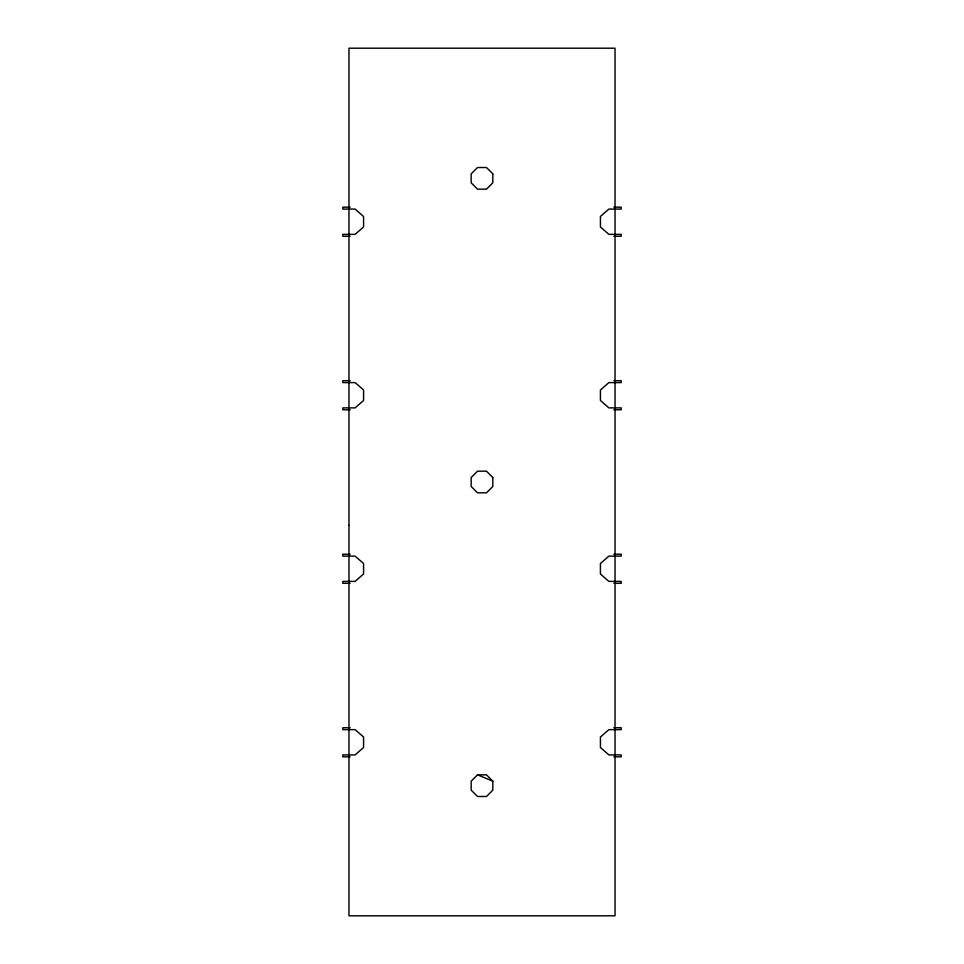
<?xml version="1.0" encoding="UTF-8"?>
<svg xmlns="http://www.w3.org/2000/svg" width="964" height="964" viewBox="0 0 964 964"><rect width="100%" height="100%" fill="white"/><g stroke="black" fill="none" stroke-linecap="round" stroke-linejoin="round"><path stroke-width="1.45" d="M477.517 774.839L471.179 781.177L471.179 790.143L477.517 796.481L486.483 796.481L492.821 790.143L492.821 781.177L486.483 774.839L477.517 774.839L492.821 781.177M350.149 207.176L342.81 207.176L342.81 209.08L355.126 209.08L363.573 216.49L363.573 226.95L355.126 234.36L342.81 234.36L342.81 236.264L350.149 236.264M613.851 207.176L621.19 207.176L621.19 209.08L608.874 209.08L600.427 216.49L600.427 226.95L608.874 234.36L621.19 234.36L621.19 236.264L613.851 236.264M350.149 380.696L342.81 380.696L342.81 382.6L355.126 382.6L363.573 390.01L363.573 400.47L355.126 407.88L342.81 407.88L342.81 409.784L350.149 409.784M613.851 380.696L621.19 380.696L621.19 382.6L608.874 382.6L600.427 390.01L600.427 400.47L608.874 407.88L621.19 407.88L621.19 409.784L613.851 409.784M350.149 554.216L342.81 554.216L342.81 556.12L355.126 556.12L363.573 563.53L363.573 573.99L355.126 581.4L342.81 581.4L342.81 583.304L350.149 583.304M613.851 554.216L621.19 554.216L621.19 556.12L608.874 556.12L600.427 563.53L600.427 573.99L608.874 581.4L621.19 581.4L621.19 583.304L613.851 583.304M350.149 727.736L342.81 727.736L342.81 729.64L355.126 729.64L363.573 737.05L363.573 747.51L355.126 754.92L342.81 754.92L342.81 756.824L350.149 756.824M613.851 727.736L621.19 727.736L621.19 729.64L608.874 729.64L600.427 737.05L600.427 747.51L608.874 754.92L621.19 754.92L621.19 756.824L613.851 756.824M348.968 525.38L348.968 915.8L615.032 915.8L615.032 48.2L348.968 48.2L348.968 525.38M492.821 477.517L492.821 486.483L486.483 492.821L477.517 492.821L471.179 486.483L471.179 477.517L477.517 471.179L486.483 471.179L492.821 477.517M492.821 173.857L492.821 182.823L486.483 189.161L477.517 189.161L471.179 182.823L471.179 173.857L477.517 167.519L486.483 167.519L492.821 173.857"/></g></svg>
